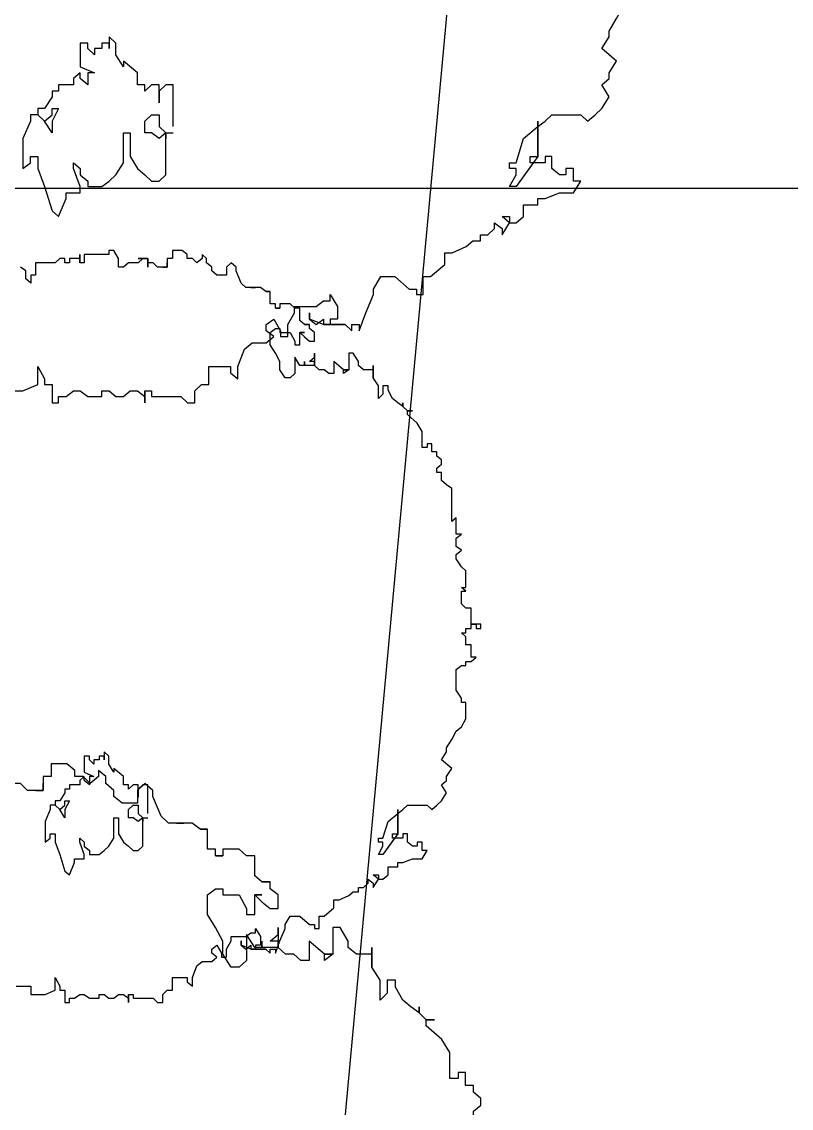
# Model space of a CAD drawing. Extents: x -30 to 1202, y 231 to 898.
# Drawn here: x 176.145 to 179.266, y 410.146 to 414.554 of the extents above; entities that cross this region are included whole.
import ezdxf

# ---------------------------------------------------------------- set-up
doc = ezdxf.new("R2010")
doc.units = 0
doc.header["$LTSCALE"] = 0.04
doc.layers.get('0').update_dxf_attribs({"linetype": 'CONTINUOUS'})
for name, color, linetype in [('0.5', 5, 'CONTINUOUS'), ('CONTORXXNP----00', 255, 'CONTINUOUS'), ('PISO', 1, 'CONTINUOUS'), ('PISOS', 1, 'CONTINUOUS')]:
    doc.layers.add(name, color=color, linetype=linetype)
doc.styles.get("Standard").update_dxf_attribs({"font": 'romans.shx'})

# ---------------------------------------------------------------- blocks, each defined once
blk = doc.blocks.new('ARB3')
at = {"color": 0}
for p, q in [((0.01356, 0.49132), (0.00775, 0.49132)), ((0.00775, 0.49132), (0.00775, 0.48517)), ((0.01356, 0.48517), (0.01356, 0.49132)), ((0.00775, 0.48517), (0.00775, 0.47825)), ((0.00775, 0.47825), (0.00775, 0.48517)), ((0.00775, 0.48517), (0.01356, 0.48517)), ((0.00775, 0.48517), (0.01356, 0.48517)), ((0.05813, 0.47825), (0.05232, 0.48517)), ((0.05232, 0.48517), (0.05232, 0.47825)), ((-0.06459, 0.47133), (-0.06976, 0.46518)), ((-0.04198, 0.47133), (-0.06459, 0.47133)), ((-0.03682, 0.47133), (-0.04198, 0.46518)), ((-0.04198, 0.46518), (-0.04198, 0.47133)), ((-0.03682, 0.46518), (-0.03682, 0.47133)), ((-0.01421, 0.47133), (-0.02002, 0.46518)), ((0.00775, 0.47825), (-0.01421, 0.47825)), ((-0.01421, 0.47825), (-0.01421, 0.47133)), ((0.01356, 0.47825), (0.00775, 0.47825)), ((0.01356, 0.47133), (0.01356, 0.47825)), ((0.01938, 0.47133), (0.01356, 0.47133)), ((0.02454, 0.47133), (0.01938, 0.46518)), ((0.01938, 0.46518), (0.01938, 0.47133)), ((0.03552, 0.47133), (0.02454, 0.47133)), ((0.05232, 0.47825), (0.03552, 0.47825)), ((0.03552, 0.47825), (0.03552, 0.47133)), ((0.05813, 0.47133), (0.05813, 0.47825)), ((0.0633, 0.47133), (0.05813, 0.47133)), ((0.0633, 0.46518), (0.0633, 0.47133)), ((0.13564, 0.47133), (0.11368, 0.47133)), ((0.11368, 0.47133), (0.11368, 0.46518)), ((0.14662, 0.46518), (0.13564, 0.47133)), ((-0.10851, 0.45826), (-0.11432, 0.46518)), ((-0.11432, 0.46518), (-0.11432, 0.45826)), ((-0.09236, 0.46518), (-0.09753, 0.45826)), ((-0.08655, 0.45826), (-0.09236, 0.46518)), ((-0.06976, 0.46518), (-0.08074, 0.45826)), ((-0.02002, 0.46518), (-0.03682, 0.46518)), ((0.06911, 0.45826), (0.0633, 0.46518)), ((0.10786, 0.46518), (0.09688, 0.45826)), ((0.11368, 0.46518), (0.10786, 0.46518)), ((0.15243, 0.45826), (0.14662, 0.46518)), ((-0.17568, 0.4521), (-0.18085, 0.44518)), ((-0.13112, 0.4521), (-0.17568, 0.4521)), ((-0.11432, 0.45826), (-0.13628, 0.45826)), ((-0.13628, 0.45826), (-0.13112, 0.4521)), ((-0.09753, 0.45826), (-0.10851, 0.45826)), ((-0.08074, 0.45826), (-0.08655, 0.45826)), ((0.09688, 0.45826), (0.06911, 0.45826)), ((0.16341, 0.4521), (0.15243, 0.45826)), ((0.17504, 0.44518), (0.16341, 0.4521)), ((0.20281, 0.4521), (0.19119, 0.43826)), ((0.21379, 0.44518), (0.20281, 0.4521)), ((-0.18085, 0.44518), (-0.18666, 0.43826)), ((0.18021, 0.44518), (0.17504, 0.44518)), ((0.19119, 0.43826), (0.18021, 0.44518)), ((0.21896, 0.44518), (0.21379, 0.44518)), ((0.22477, 0.43826), (0.21896, 0.44518)), ((0.23575, 0.44518), (0.22477, 0.43826)), ((0.24673, 0.43826), (0.23575, 0.44518)), ((-0.21444, 0.43826), (-0.21961, 0.43211)), ((-0.20863, 0.43826), (-0.21444, 0.43826)), ((-0.20346, 0.43211), (-0.20863, 0.43826)), ((-0.18666, 0.43826), (-0.19764, 0.43826)), ((-0.19764, 0.43826), (-0.19764, 0.43211)), ((0.25255, 0.43211), (0.24673, 0.43826)), ((-0.22542, 0.42519), (-0.2364, 0.42519)), ((-0.2364, 0.42519), (-0.2364, 0.41904)), ((-0.21961, 0.43211), (-0.22542, 0.43211)), ((-0.22542, 0.43211), (-0.22542, 0.42519)), ((-0.19764, 0.43211), (-0.20346, 0.43211)), ((0.25836, 0.42519), (0.25255, 0.43211)), ((0.25255, 0.41904), (0.25836, 0.42519)), ((-0.2364, 0.41904), (-0.23123, 0.41904)), ((-0.23123, 0.41904), (-0.23123, 0.41212)), ((0.25255, 0.39213), (0.25255, 0.41904)), ((0.32489, 0.41212), (0.31391, 0.41904)), ((0.31391, 0.41904), (0.31391, 0.41212)), ((-0.26417, 0.4052), (-0.2758, 0.39213)), ((-0.25319, 0.41212), (-0.26417, 0.4052)), ((-0.23123, 0.41212), (-0.25319, 0.41212)), ((0.31391, 0.41212), (0.30228, 0.41212)), ((0.30228, 0.41212), (0.30228, 0.4052)), ((0.30228, 0.4052), (0.30809, 0.4052)), ((0.30809, 0.4052), (0.30809, 0.39905)), ((0.32489, 0.39905), (0.32489, 0.41212)), ((-0.28097, 0.39213), (-0.28097, 0.39905)), ((-0.28097, 0.39905), (-0.28097, 0.39213)), ((0.30809, 0.39905), (0.30228, 0.39213)), ((0.33005, 0.38597), (0.32489, 0.39905)), ((-0.28097, 0.39213), (-0.28678, 0.38597)), ((-0.2758, 0.39213), (-0.28097, 0.39213)), ((0.25836, 0.38597), (0.25255, 0.39213)), ((0.30228, 0.39213), (0.2913, 0.39213)), ((0.2913, 0.39213), (0.2913, 0.38597)), ((-0.29195, 0.37905), (-0.29776, 0.37213)), ((-0.28678, 0.38597), (-0.29195, 0.38597)), ((-0.29195, 0.38597), (-0.28678, 0.38597)), ((-0.28678, 0.38597), (-0.29195, 0.37905)), ((0.26353, 0.37905), (0.25836, 0.38597)), ((0.2913, 0.37905), (0.25836, 0.37905)), ((0.25836, 0.37905), (0.2913, 0.37905)), ((0.27451, 0.36598), (0.26353, 0.37905)), ((0.2913, 0.38597), (0.29711, 0.38597)), ((0.2913, 0.37213), (0.2913, 0.37905)), ((0.2913, 0.37905), (0.31907, 0.35906)), ((0.29711, 0.38597), (0.29711, 0.37213)), ((0.33005, 0.37905), (0.33005, 0.38597)), ((0.33587, 0.37905), (0.33005, 0.37905)), ((0.33587, 0.36598), (0.33587, 0.37905)), ((-0.29776, 0.37213), (-0.30874, 0.36598)), ((0.29711, 0.37213), (0.2913, 0.37213)), ((-0.30874, 0.36598), (-0.31455, 0.36598)), ((-0.31455, 0.36598), (-0.31455, 0.35906)), ((-0.31455, 0.35906), (-0.30357, 0.35906)), ((-0.30357, 0.35906), (-0.29776, 0.35291)), ((0.29711, 0.35906), (0.27451, 0.36598)), ((0.29711, 0.35291), (0.29711, 0.35906)), ((0.30809, 0.35906), (0.30228, 0.35906)), ((0.30228, 0.35906), (0.30228, 0.35291)), ((0.31907, 0.35291), (0.30809, 0.35906)), ((0.31907, 0.35906), (0.31907, 0.35291)), ((0.34685, 0.36598), (0.33587, 0.36598)), ((0.35266, 0.35906), (0.34685, 0.36598)), ((0.35266, 0.35291), (0.35266, 0.35906)), ((-0.31455, 0.35291), (-0.32553, 0.34599)), ((-0.29776, 0.35291), (-0.31455, 0.35291)), ((0.30228, 0.35291), (0.29711, 0.35291)), ((0.35266, 0.35291), (0.34685, 0.34599)), ((0.34685, 0.34599), (0.34685, 0.35291)), ((0.34685, 0.35291), (0.35266, 0.35291)), ((0.36364, 0.34599), (0.35266, 0.35291)), ((-0.32553, 0.34599), (-0.34233, 0.34599)), ((-0.34233, 0.34599), (-0.33651, 0.34599)), ((-0.33651, 0.34599), (-0.33651, 0.33292)), ((0.35266, 0.33907), (0.35783, 0.34599)), ((0.35783, 0.34599), (0.36364, 0.34599)), ((-0.33651, 0.33292), (-0.34233, 0.32599)), ((0.35783, 0.33907), (0.35266, 0.33907)), ((0.36364, 0.33292), (0.35783, 0.33907)), ((0.36364, 0.32599), (0.36364, 0.33292)), ((-0.34749, 0.32599), (-0.35912, 0.31907)), ((-0.34233, 0.32599), (-0.34749, 0.32599)), ((0.36945, 0.32599), (0.36364, 0.32599)), ((0.36945, 0.31907), (0.36945, 0.32599)), ((-0.35912, 0.31907), (-0.35912, 0.31292)), ((0.37462, 0.31292), (0.36945, 0.31907)), ((-0.35912, 0.31292), (-0.33651, 0.31292)), ((-0.33651, 0.306), (-0.34749, 0.29293)), ((-0.33651, 0.31292), (-0.33651, 0.306)), ((-0.33651, 0.306), (-0.33651, 0.31292)), ((-0.33651, 0.31292), (-0.33135, 0.306)), ((-0.33135, 0.306), (-0.33651, 0.306)), ((0.38043, 0.29985), (0.37462, 0.31292)), ((0.38043, 0.29293), (0.38043, 0.29985)), ((-0.34749, 0.29293), (-0.33135, 0.29293)), ((-0.33135, 0.28601), (-0.33651, 0.27986)), ((-0.33135, 0.29293), (-0.33135, 0.28601)), ((0.39141, 0.29293), (0.38043, 0.29293)), ((0.40239, 0.27986), (0.39141, 0.29293)), ((-0.33651, 0.27986), (-0.33651, 0.27294)), ((0.40239, 0.27294), (0.40239, 0.27986)), ((-0.33651, 0.27294), (-0.34233, 0.26678)), ((0.41919, 0.27294), (0.40239, 0.27294)), ((0.41919, 0.26678), (0.41919, 0.27294)), ((-0.39206, 0.25986), (-0.39787, 0.25986)), ((-0.39787, 0.25986), (-0.39787, 0.25294)), ((-0.39787, 0.25294), (-0.39787, 0.25986)), ((-0.39787, 0.25986), (-0.39787, 0.25294)), ((-0.38689, 0.26678), (-0.39206, 0.25986)), ((-0.37527, 0.26678), (-0.38689, 0.26678)), ((-0.38108, 0.25294), (-0.37527, 0.25986)), ((-0.37527, 0.25986), (-0.37527, 0.26678)), ((-0.35331, 0.26678), (-0.35912, 0.26678)), ((-0.35912, 0.26678), (-0.34233, 0.26678)), ((-0.34749, 0.25986), (-0.35331, 0.26678)), ((-0.34233, 0.26678), (-0.34749, 0.26678)), ((-0.34749, 0.26678), (-0.34749, 0.25986)), ((-0.34233, 0.26678), (-0.34233, 0.25294)), ((0.40239, 0.24679), (0.41402, 0.25986)), ((0.41402, 0.25986), (0.41402, 0.26678)), ((0.41402, 0.26678), (0.41919, 0.26678)), ((-0.39787, 0.25294), (-0.40304, 0.24679)), ((-0.38689, 0.24679), (-0.38689, 0.25294)), ((-0.38689, 0.25294), (-0.38689, 0.24679)), ((-0.38689, 0.24679), (-0.38108, 0.25294)), ((-0.34233, 0.25294), (-0.34749, 0.25294)), ((-0.34749, 0.25294), (-0.34233, 0.25294)), ((-0.34233, 0.25294), (-0.34233, 0.24679)), ((-0.41983, 0.23987), (-0.42565, 0.23372)), ((-0.40304, 0.24679), (-0.41983, 0.24679)), ((-0.41983, 0.24679), (-0.41983, 0.23987)), ((-0.3701, 0.24679), (-0.38689, 0.24679)), ((-0.38689, 0.23372), (-0.37527, 0.23987)), ((-0.37527, 0.23987), (-0.3701, 0.23987)), ((-0.3701, 0.23987), (-0.3701, 0.24679)), ((-0.34233, 0.24679), (-0.35331, 0.23987)), ((-0.35331, 0.23987), (-0.33135, 0.23987)), ((-0.33135, 0.23987), (-0.32553, 0.23372)), ((0.40239, 0.23372), (0.40239, 0.24679)), ((-0.42565, 0.23372), (-0.42565, 0.21988)), ((-0.38689, 0.21988), (-0.38689, 0.23372)), ((-0.32553, 0.23372), (-0.32553, 0.2268)), ((0.41402, 0.2268), (0.40239, 0.23372)), ((-0.32553, 0.2268), (-0.33651, 0.21988)), ((0.41919, 0.2268), (0.41402, 0.2268)), ((0.43598, 0.21988), (0.41919, 0.2268)), ((-0.42565, 0.21988), (-0.41983, 0.21988)), ((-0.41983, 0.21373), (-0.42565, 0.21373)), ((-0.42565, 0.21373), (-0.42565, 0.20681)), ((-0.41983, 0.21988), (-0.41983, 0.21373)), ((-0.41983, 0.21373), (-0.41983, 0.21988)), ((-0.41983, 0.21988), (-0.41983, 0.21373)), ((-0.39206, 0.21373), (-0.39206, 0.21988)), ((-0.39206, 0.21988), (-0.38689, 0.21988)), ((-0.38689, 0.20681), (-0.39206, 0.21373)), ((-0.35912, 0.21373), (-0.3701, 0.20681)), ((-0.34749, 0.21988), (-0.35912, 0.21373)), ((-0.33651, 0.21988), (-0.34749, 0.21988)), ((0.45277, 0.21373), (0.43598, 0.21988)), ((0.44696, 0.20681), (0.44696, 0.21373)), ((0.44696, 0.21373), (0.45277, 0.21373)), ((-0.42565, 0.20681), (-0.44244, 0.20681)), ((-0.44244, 0.20681), (-0.44244, 0.20065)), ((-0.44244, 0.20065), (-0.44244, 0.20681)), ((-0.44244, 0.20681), (-0.44244, 0.20065)), ((-0.3701, 0.20681), (-0.38689, 0.20681)), ((0.44696, 0.20065), (0.45277, 0.20681)), ((0.45277, 0.20681), (0.44696, 0.20681)), ((-0.44244, 0.20065), (-0.44761, 0.19373)), ((-0.44761, 0.19373), (-0.44761, 0.18066)), ((0.41919, 0.18681), (0.43017, 0.19373)), ((0.43017, 0.19373), (0.44179, 0.19373)), ((0.44179, 0.19373), (0.44179, 0.18681)), ((0.44696, 0.18066), (0.44696, 0.20065)), ((-0.44761, 0.18066), (-0.44761, 0.18681)), ((-0.44761, 0.18681), (-0.44761, 0.17374)), ((0.425, 0.18681), (0.41919, 0.18681)), ((0.425, 0.18066), (0.425, 0.18681)), ((0.44179, 0.18681), (0.44696, 0.18681)), ((0.44696, 0.18681), (0.44696, 0.18066)), ((0.43017, 0.17374), (0.425, 0.18066)), ((0.44696, 0.18066), (0.44179, 0.16759)), ((0.44696, 0.17374), (0.44179, 0.18066)), ((0.44179, 0.18066), (0.44696, 0.18066)), ((-0.45342, 0.16759), (-0.47021, 0.16067)), ((-0.44761, 0.17374), (-0.45342, 0.16759)), ((0.43017, 0.15375), (0.43017, 0.17374)), ((0.44179, 0.16759), (0.43598, 0.16759)), ((0.43598, 0.16759), (0.44179, 0.16759)), ((0.44179, 0.16759), (0.44696, 0.17374)), ((-0.47538, 0.16067), (-0.48119, 0.15375)), ((-0.47021, 0.16067), (-0.47538, 0.16067)), ((-0.48119, 0.15375), (-0.47538, 0.1476)), ((-0.47538, 0.1476), (-0.4644, 0.1476)), ((-0.4644, 0.1476), (-0.4644, 0.13452)), ((0.43598, 0.15375), (0.43017, 0.15375)), ((0.44696, 0.1476), (0.43598, 0.15375)), ((0.45794, 0.1476), (0.44696, 0.1476)), ((0.45794, 0.14067), (0.45794, 0.1476)), ((0.44179, 0.13452), (0.45277, 0.14067)), ((0.45277, 0.14067), (0.45794, 0.14067)), ((-0.4644, 0.13452), (-0.47021, 0.1276)), ((0.44696, 0.1276), (0.44179, 0.13452)), ((0.45794, 0.13452), (0.45277, 0.1276)), ((0.46375, 0.1276), (0.45794, 0.13452)), ((-0.48701, 0.12068), (-0.49217, 0.11453)), ((-0.48119, 0.12068), (-0.48701, 0.12068)), ((-0.47538, 0.1276), (-0.48119, 0.12068)), ((-0.47021, 0.1276), (-0.47538, 0.1276)), ((0.45277, 0.1276), (0.44696, 0.1276)), ((0.46375, 0.11453), (0.46375, 0.1276)), ((-0.49217, 0.11453), (-0.48701, 0.11453)), ((-0.48701, 0.11453), (-0.48119, 0.10761)), ((0.46957, 0.10761), (0.46375, 0.11453)), ((-0.48119, 0.10761), (-0.48701, 0.10146)), ((-0.48701, 0.10146), (-0.48701, 0.09454)), ((0.48572, 0.10146), (0.46957, 0.10761)), ((0.49734, 0.10146), (0.48572, 0.10146)), ((0.49153, 0.09454), (0.49734, 0.10146)), ((-0.48701, 0.09454), (-0.49217, 0.09454)), ((0.48572, 0.07454), (0.48572, 0.09454)), ((0.48572, 0.09454), (0.49153, 0.09454)), ((-0.49799, 0.07454), (-0.48701, 0.07454)), ((-0.48701, 0.07454), (-0.48701, 0.06762)), ((0.50251, 0.07454), (0.48572, 0.07454)), ((0.50251, 0.06762), (0.50251, 0.07454)), ((-0.48701, 0.06762), (-0.47538, 0.06762)), ((-0.47538, 0.06762), (-0.48119, 0.06762)), ((-0.48119, 0.06762), (-0.47538, 0.06762)), ((-0.47538, 0.06762), (-0.47538, 0.06147)), ((-0.47538, 0.06147), (-0.47538, 0.06762)), ((-0.47538, 0.06762), (-0.47538, 0.05455)), ((0.50832, 0.06147), (0.50251, 0.06762)), ((0.5193, 0.06147), (0.50832, 0.06147)), ((0.5193, 0.05455), (0.5193, 0.06147)), ((-0.47538, 0.05455), (-0.48119, 0.0484)), ((-0.48119, 0.0484), (-0.48119, 0.04148)), ((0.51349, 0.0484), (0.5193, 0.05455)), ((0.51349, 0.02149), (0.51349, 0.0484)), ((-0.47538, 0.04148), (-0.48701, 0.04148)), ((-0.48701, 0.04148), (-0.48701, 0.02841)), ((-0.48119, 0.04148), (-0.47538, 0.04148)), ((0.26353, 0.04148), (0.22477, 0.04148)), ((0.22477, 0.04148), (0.22477, 0.03456)), ((0.26934, 0.03456), (0.26934, 0.04148)), ((-0.48701, 0.02841), (-0.48701, 0.03456)), ((-0.48701, 0.03456), (-0.48119, 0.02841)), ((-0.48119, 0.02841), (-0.48119, 0.01533)), ((0.22477, 0.03456), (0.23059, 0.02841)), ((0.24157, 0.02841), (0.22477, 0.02841)), ((0.22477, 0.02841), (0.22477, 0.02149)), ((0.23059, 0.02841), (0.24157, 0.02841)), ((0.25255, 0.02149), (0.25255, 0.02841)), ((0.25255, 0.02841), (0.26353, 0.02841)), ((0.26353, 0.02841), (0.26934, 0.03456)), ((0.30809, 0.03456), (0.26934, 0.03456)), ((0.26934, 0.03456), (0.27451, 0.02841)), ((0.26934, 0.03456), (0.27451, 0.03456)), ((0.27451, 0.03456), (0.26934, 0.03456)), ((0.27451, 0.02841), (0.26934, 0.02149)), ((0.31391, 0.02841), (0.30809, 0.03456)), ((0.31391, 0.02149), (0.31391, 0.02841)), ((0.22477, 0.02149), (0.23059, 0.01533)), ((0.25836, 0.01533), (0.25255, 0.02149)), ((0.26934, 0.02149), (0.26934, 0.01533)), ((0.30809, 0.01533), (0.31391, 0.02149)), ((0.50832, 0.01533), (0.50832, 0.02149)), ((0.50832, 0.02149), (0.51349, 0.02149)), ((-0.48119, 0.01533), (-0.47538, 0.00841)), ((0.23059, 0.01533), (0.22477, 0.01533)), ((0.22477, 0.01533), (0.22477, 0.00841)), ((0.26934, 0.01533), (0.25836, 0.01533)), ((0.30228, 0.00841), (0.30809, 0.01533)), ((0.50832, 0.00841), (0.51349, 0.01533)), ((0.5193, 0.01533), (0.50832, 0.01533)), ((0.51349, 0.01533), (0.5193, 0.01533)), ((-0.48701, 0.00149), (-0.49799, -0.00466)), ((-0.47538, 0.00149), (-0.48701, 0.00149)), ((-0.47538, 0.00841), (-0.47538, 0.00149)), ((0.21379, 0.00841), (0.20281, -0.00466)), ((0.22477, 0.00841), (0.21379, 0.00841)), ((0.26934, -0.00466), (0.26934, 0.00149)), ((0.26934, 0.00149), (0.2913, 0.00149)), ((0.2913, 0.00149), (0.30228, 0.00841)), ((0.50832, 0.00149), (0.50832, 0.00841)), ((0.51349, -0.00466), (0.50832, 0.00149)), ((0.20798, -0.00466), (0.197, -0.01158)), ((0.20281, -0.00466), (0.20798, -0.00466)), ((0.29711, -0.00466), (0.26934, -0.00466)), ((0.30809, -0.01158), (0.29711, -0.00466)), ((0.51349, -0.01158), (0.51349, -0.00466)), ((0.18602, -0.01158), (0.18021, -0.01773)), ((0.18021, -0.01773), (0.19119, -0.01773)), ((0.197, -0.01158), (0.18602, -0.01158)), ((0.19119, -0.01773), (0.18602, -0.01773)), ((0.18602, -0.01773), (0.18602, -0.02465)), ((0.31391, -0.01773), (0.30809, -0.01158)), ((0.31907, -0.02465), (0.31391, -0.01773)), ((0.50832, -0.01773), (0.51349, -0.01158)), ((0.50832, -0.02465), (0.50832, -0.01773)), ((0.18602, -0.02465), (0.19119, -0.02465)), ((0.19119, -0.02465), (0.19119, -0.03157)), ((0.31907, -0.03773), (0.31907, -0.02465)), ((0.51349, -0.02465), (0.50832, -0.02465)), ((0.51349, -0.03773), (0.51349, -0.02465)), ((0.19119, -0.03157), (0.197, -0.03157)), ((0.197, -0.03157), (0.19119, -0.03773)), ((0.20798, -0.04465), (0.21379, -0.03157)), ((0.21379, -0.03157), (0.21379, -0.03773)), ((-0.49217, -0.04465), (-0.48119, -0.04465)), ((-0.48119, -0.04465), (-0.48119, -0.0508)), ((0.19119, -0.03773), (0.18602, -0.03773)), ((0.18602, -0.03773), (0.18602, -0.04465)), ((0.18602, -0.04465), (0.20798, -0.04465)), ((0.21379, -0.03773), (0.22477, -0.03773)), ((0.21896, -0.04465), (0.21379, -0.04465)), ((0.21379, -0.04465), (0.21896, -0.0508)), ((0.22477, -0.03773), (0.21896, -0.04465)), ((0.29711, -0.0508), (0.30228, -0.04465)), ((0.31907, -0.04465), (0.30228, -0.0508)), ((0.30228, -0.04465), (0.30809, -0.04465)), ((0.30809, -0.04465), (0.31391, -0.03773)), ((0.31391, -0.03773), (0.31907, -0.03773)), ((0.32489, -0.04465), (0.31907, -0.04465)), ((0.32489, -0.05772), (0.32489, -0.04465)), ((0.50832, -0.04465), (0.51349, -0.03773)), ((0.50832, -0.0508), (0.50832, -0.04465)), ((-0.48119, -0.0508), (-0.49217, -0.0508)), ((-0.49217, -0.0508), (-0.48701, -0.0508)), ((-0.48701, -0.0508), (-0.48701, -0.06464)), ((0.21896, -0.0508), (0.22477, -0.0508)), ((0.22477, -0.0508), (0.22477, -0.06464)), ((0.30228, -0.0508), (0.29711, -0.0508)), ((0.51349, -0.05772), (0.50832, -0.0508)), ((0.33005, -0.05772), (0.32489, -0.05772)), ((0.34685, -0.06464), (0.33005, -0.05772)), ((0.51349, -0.06464), (0.51349, -0.05772)), ((-0.48701, -0.06464), (-0.48119, -0.06464)), ((-0.48119, -0.07079), (-0.48701, -0.07079)), ((-0.48701, -0.07079), (-0.48701, -0.07771)), ((-0.48119, -0.06464), (-0.48119, -0.07079)), ((0.22477, -0.06464), (0.23059, -0.06464)), ((0.23059, -0.06464), (0.23059, -0.07079)), ((0.23059, -0.07079), (0.23575, -0.07079)), ((0.23575, -0.07079), (0.24673, -0.07771)), ((0.24673, -0.07079), (0.24673, -0.06464)), ((0.24673, -0.06464), (0.25836, -0.07079)), ((0.25255, -0.07079), (0.24673, -0.07079)), ((0.25836, -0.07771), (0.25255, -0.07079)), ((0.25836, -0.07079), (0.26934, -0.07079)), ((0.26934, -0.07079), (0.25836, -0.07771)), ((0.31907, -0.07771), (0.34168, -0.07079)), ((0.34168, -0.07079), (0.34685, -0.06464)), ((0.50251, -0.07771), (0.50251, -0.07079)), ((0.50251, -0.07079), (0.5193, -0.07079)), ((0.5193, -0.06464), (0.51349, -0.06464)), ((0.5193, -0.07079), (0.5193, -0.06464)), ((-0.48701, -0.07771), (-0.48119, -0.08386)), ((0.24673, -0.07771), (0.24673, -0.08386)), ((0.25255, -0.08386), (0.25836, -0.07771)), ((0.25836, -0.07771), (0.25255, -0.08386)), ((0.30228, -0.08386), (0.31907, -0.07771)), ((0.48572, -0.08386), (0.49734, -0.07771)), ((0.49734, -0.07771), (0.50251, -0.07771)), ((-0.48119, -0.08386), (-0.48119, -0.11078)), ((0.24673, -0.08386), (0.25255, -0.08386)), ((0.25255, -0.08386), (0.25255, -0.09078)), ((0.25255, -0.09078), (0.25836, -0.09078)), ((0.25836, -0.09078), (0.27451, -0.0977)), ((0.2913, -0.09078), (0.2913, -0.08386)), ((0.2913, -0.08386), (0.30228, -0.08386)), ((0.29711, -0.09078), (0.2913, -0.09078)), ((0.30228, -0.0977), (0.29711, -0.09078)), ((0.50251, -0.08386), (0.48572, -0.08386)), ((0.50832, -0.0977), (0.50251, -0.08386)), ((0.27451, -0.0977), (0.30228, -0.0977)), ((0.50832, -0.11693), (0.50832, -0.0977)), ((-0.48119, -0.11078), (-0.4644, -0.11078)), ((-0.4644, -0.11078), (-0.4644, -0.11693)), ((-0.4644, -0.11693), (-0.45342, -0.11693)), ((-0.45342, -0.11693), (-0.45923, -0.12385)), ((0.49734, -0.13692), (0.49734, -0.11693)), ((0.49734, -0.11693), (0.50832, -0.11693)), ((-0.47021, -0.12385), (-0.47538, -0.13077)), ((-0.45923, -0.12385), (-0.47021, -0.12385))]:
    blk.add_line(p, q, dxfattribs=at)
for p, q in [((-0.49217, 0.09454), (-0.49799, 0.08762)), ((-0.49799, 0.08762), (-0.49799, 0.07454)), ((-0.49799, -0.00466), (-0.49799, -0.01158)), ((-0.49799, -0.01158), (-0.49217, -0.01158)), ((-0.49217, -0.01158), (-0.49217, -0.04465))]:
    blk.add_line(p, q)
at = {"layer": 'CONTORXXNP----00'}
for p, q in [((0.05232, 0.48517), (0.05232, 0.47825)), ((0.05813, 0.47825), (0.05232, 0.48517)), ((-0.06459, 0.47133), (-0.06976, 0.46518)), ((-0.04198, 0.47133), (-0.06459, 0.47133)), ((-0.04198, 0.46518), (-0.04198, 0.47133)), ((-0.03682, 0.47133), (-0.04198, 0.46518)), ((-0.03682, 0.46518), (-0.03682, 0.47133)), ((-0.01421, 0.47133), (-0.02002, 0.46518)), ((-0.01421, 0.47825), (-0.01421, 0.47133)), ((0.00775, 0.47825), (-0.01421, 0.47825)), ((0.01356, 0.47825), (0.00775, 0.47825)), ((0.01356, 0.47133), (0.01356, 0.47825)), ((0.01938, 0.47133), (0.01356, 0.47133)), ((0.01938, 0.46518), (0.01938, 0.47133)), ((0.02454, 0.47133), (0.01938, 0.46518)), ((0.03552, 0.47133), (0.02454, 0.47133)), ((0.03552, 0.47825), (0.03552, 0.47133)), ((0.05232, 0.47825), (0.03552, 0.47825)), ((0.05813, 0.47133), (0.05813, 0.47825)), ((0.0633, 0.47133), (0.05813, 0.47133)), ((0.0633, 0.46518), (0.0633, 0.47133)), ((0.11368, 0.47133), (0.11368, 0.46518)), ((0.13564, 0.47133), (0.11368, 0.47133)), ((0.14662, 0.46518), (0.13564, 0.47133)), ((-0.11432, 0.46518), (-0.11432, 0.45826)), ((-0.10851, 0.45826), (-0.11432, 0.46518)), ((-0.09236, 0.46518), (-0.09753, 0.45826)), ((-0.08655, 0.45826), (-0.09236, 0.46518)), ((-0.06976, 0.46518), (-0.08074, 0.45826)), ((-0.02002, 0.46518), (-0.03682, 0.46518)), ((0.06911, 0.45826), (0.0633, 0.46518)), ((0.10786, 0.46518), (0.09688, 0.45826)), ((0.11368, 0.46518), (0.10786, 0.46518)), ((0.15243, 0.45826), (0.14662, 0.46518)), ((-0.17568, 0.4521), (-0.18085, 0.44518)), ((-0.13112, 0.4521), (-0.17568, 0.4521)), ((-0.13628, 0.45826), (-0.13112, 0.4521)), ((-0.11432, 0.45826), (-0.13628, 0.45826)), ((-0.09753, 0.45826), (-0.10851, 0.45826)), ((-0.08074, 0.45826), (-0.08655, 0.45826)), ((0.09688, 0.45826), (0.06911, 0.45826)), ((0.16341, 0.4521), (0.15243, 0.45826)), ((0.17504, 0.44518), (0.16341, 0.4521)), ((0.20281, 0.4521), (0.19119, 0.43826)), ((0.21379, 0.44518), (0.20281, 0.4521)), ((-0.18085, 0.44518), (-0.18666, 0.43826)), ((0.18021, 0.44518), (0.17504, 0.44518)), ((0.19119, 0.43826), (0.18021, 0.44518)), ((0.21896, 0.44518), (0.21379, 0.44518)), ((0.22477, 0.43826), (0.21896, 0.44518)), ((0.23575, 0.44518), (0.22477, 0.43826)), ((0.24673, 0.43826), (0.23575, 0.44518)), ((-0.21444, 0.43826), (-0.21961, 0.43211)), ((-0.20863, 0.43826), (-0.21444, 0.43826)), ((-0.20346, 0.43211), (-0.20863, 0.43826)), ((-0.19764, 0.43826), (-0.19764, 0.43211)), ((-0.18666, 0.43826), (-0.19764, 0.43826)), ((0.25255, 0.43211), (0.24673, 0.43826)), ((-0.2364, 0.42519), (-0.2364, 0.41904)), ((-0.22542, 0.42519), (-0.2364, 0.42519)), ((-0.22542, 0.43211), (-0.22542, 0.42519)), ((-0.21961, 0.43211), (-0.22542, 0.43211)), ((-0.19764, 0.43211), (-0.20346, 0.43211)), ((0.25836, 0.42519), (0.25255, 0.43211)), ((0.25255, 0.41904), (0.25836, 0.42519)), ((-0.2364, 0.41904), (-0.23123, 0.41904)), ((-0.23123, 0.41904), (-0.23123, 0.41212)), ((0.25255, 0.39213), (0.25255, 0.41904)), ((0.31391, 0.41904), (0.31391, 0.41212)), ((0.32489, 0.41212), (0.31391, 0.41904)), ((-0.26417, 0.4052), (-0.2758, 0.39213)), ((-0.25319, 0.41212), (-0.26417, 0.4052)), ((-0.23123, 0.41212), (-0.25319, 0.41212)), ((0.30228, 0.41212), (0.30228, 0.4052)), ((0.31391, 0.41212), (0.30228, 0.41212)), ((0.30228, 0.4052), (0.30809, 0.4052)), ((0.30809, 0.4052), (0.30809, 0.39905)), ((0.32489, 0.39905), (0.32489, 0.41212)), ((0.30809, 0.39905), (0.30228, 0.39213)), ((0.33005, 0.38597), (0.32489, 0.39905)), ((-0.28097, 0.39213), (-0.28678, 0.38597)), ((-0.2758, 0.39213), (-0.28097, 0.39213)), ((0.25836, 0.38597), (0.25255, 0.39213)), ((0.2913, 0.39213), (0.2913, 0.38597)), ((0.30228, 0.39213), (0.2913, 0.39213)), ((-0.29195, 0.37905), (-0.29776, 0.37213)), ((-0.28678, 0.38597), (-0.29195, 0.37905)), ((0.26353, 0.37905), (0.25836, 0.38597)), ((0.27451, 0.36598), (0.26353, 0.37905)), ((0.2913, 0.38597), (0.29711, 0.38597)), ((0.29711, 0.38597), (0.29711, 0.37487)), ((0.33005, 0.37905), (0.33005, 0.38597)), ((0.33587, 0.37905), (0.33005, 0.37905)), ((0.33587, 0.36598), (0.33587, 0.37905)), ((-0.29776, 0.37213), (-0.30874, 0.36598)), ((0.29711, 0.37487), (0.31907, 0.35906)), ((-0.31455, 0.36598), (-0.31455, 0.35906)), ((-0.30874, 0.36598), (-0.31455, 0.36598)), ((-0.31455, 0.35906), (-0.30357, 0.35906)), ((-0.30357, 0.35906), (-0.29776, 0.35291)), ((0.29711, 0.35906), (0.27451, 0.36598)), ((0.29711, 0.35291), (0.29711, 0.35906)), ((0.30228, 0.35906), (0.30228, 0.35291)), ((0.30809, 0.35906), (0.30228, 0.35906)), ((0.31907, 0.35291), (0.30809, 0.35906)), ((0.31907, 0.35906), (0.31907, 0.35291)), ((0.34685, 0.36598), (0.33587, 0.36598)), ((0.35266, 0.35906), (0.34685, 0.36598)), ((0.35266, 0.35291), (0.35266, 0.35906)), ((-0.31455, 0.35291), (-0.32553, 0.34599)), ((-0.29776, 0.35291), (-0.31455, 0.35291)), ((0.30228, 0.35291), (0.29711, 0.35291)), ((0.36364, 0.34599), (0.35266, 0.35291)), ((-0.33651, 0.34599), (-0.32553, 0.34599)), ((-0.33651, 0.34599), (-0.33651, 0.33292)), ((0.35266, 0.33907), (0.35783, 0.34599)), ((0.35783, 0.34599), (0.36364, 0.34599)), ((-0.33651, 0.33292), (-0.34233, 0.32599)), ((0.35783, 0.33907), (0.35266, 0.33907)), ((0.36364, 0.33292), (0.35783, 0.33907)), ((0.36364, 0.32599), (0.36364, 0.33292)), ((-0.34749, 0.32599), (-0.35912, 0.31907)), ((-0.34233, 0.32599), (-0.34749, 0.32599)), ((0.36945, 0.32599), (0.36364, 0.32599)), ((0.36945, 0.31907), (0.36945, 0.32599)), ((-0.35912, 0.31907), (-0.35912, 0.31292)), ((0.37462, 0.31292), (0.36945, 0.31907)), ((-0.35912, 0.31292), (-0.33651, 0.31292)), ((-0.33651, 0.306), (-0.34749, 0.29293)), ((-0.33651, 0.306), (-0.33651, 0.31292)), ((-0.33651, 0.31292), (-0.33651, 0.306)), ((0.38043, 0.29985), (0.37462, 0.31292)), ((0.38043, 0.29293), (0.38043, 0.29985)), ((-0.34749, 0.29293), (-0.33135, 0.29293)), ((-0.33135, 0.28601), (-0.33651, 0.27986)), ((-0.33135, 0.29293), (-0.33135, 0.28601)), ((0.39141, 0.29293), (0.38043, 0.29293)), ((0.40239, 0.27986), (0.39141, 0.29293)), ((-0.33651, 0.27986), (-0.33651, 0.27294)), ((0.40239, 0.27294), (0.40239, 0.27986)), ((-0.33651, 0.27294), (-0.34233, 0.26678)), ((0.41919, 0.27294), (0.40239, 0.27294)), ((0.41919, 0.26678), (0.41919, 0.27294)), ((-0.39787, 0.25986), (-0.39787, 0.25294)), ((-0.39787, 0.25294), (-0.39787, 0.25986)), ((-0.39787, 0.25986), (-0.39787, 0.25294)), ((-0.39206, 0.25986), (-0.39787, 0.25986)), ((-0.38689, 0.26678), (-0.39206, 0.25986)), ((-0.37527, 0.26678), (-0.38689, 0.26678)), ((-0.38108, 0.25294), (-0.37527, 0.25986)), ((-0.37527, 0.25986), (-0.37527, 0.26678)), ((-0.34233, 0.26678), (-0.34233, 0.25294)), ((0.40239, 0.24679), (0.41402, 0.25986)), ((0.41402, 0.26678), (0.41919, 0.26678)), ((0.41402, 0.25986), (0.41402, 0.26678)), ((-0.39787, 0.25294), (-0.40304, 0.24679)), ((-0.38689, 0.24679), (-0.38108, 0.25294)), ((-0.34233, 0.25294), (-0.34233, 0.24679)), ((-0.41983, 0.23987), (-0.42565, 0.23372)), ((-0.41983, 0.24679), (-0.41983, 0.23987)), ((-0.40304, 0.24679), (-0.41983, 0.24679)), ((-0.3701, 0.24679), (-0.38689, 0.24679)), ((-0.38689, 0.23372), (-0.37527, 0.23987)), ((-0.37527, 0.23987), (-0.3701, 0.23987)), ((-0.3701, 0.23987), (-0.3701, 0.24679)), ((-0.34233, 0.24679), (-0.35331, 0.23987)), ((-0.35331, 0.23987), (-0.33135, 0.23987)), ((-0.33135, 0.23987), (-0.32553, 0.23372)), ((0.40239, 0.23372), (0.40239, 0.24679)), ((-0.42565, 0.23372), (-0.42565, 0.21988)), ((-0.38689, 0.21988), (-0.38689, 0.23372)), ((-0.32553, 0.23372), (-0.32553, 0.2268)), ((0.41402, 0.2268), (0.40239, 0.23372)), ((-0.32553, 0.2268), (-0.33651, 0.21988)), ((0.41919, 0.2268), (0.41402, 0.2268)), ((0.43598, 0.21988), (0.41919, 0.2268)), ((-0.42565, 0.21988), (-0.41983, 0.21988)), ((-0.42565, 0.21373), (-0.42565, 0.20681)), ((-0.41983, 0.21373), (-0.42565, 0.21373)), ((-0.41983, 0.21988), (-0.41983, 0.21373)), ((-0.41983, 0.21373), (-0.41983, 0.21988)), ((-0.41983, 0.21988), (-0.41983, 0.21373)), ((-0.39206, 0.21988), (-0.38689, 0.21988)), ((-0.39206, 0.21373), (-0.39206, 0.21988)), ((-0.38689, 0.20681), (-0.39206, 0.21373)), ((-0.35912, 0.21373), (-0.3701, 0.20681)), ((-0.34749, 0.21988), (-0.35912, 0.21373)), ((-0.33651, 0.21988), (-0.34749, 0.21988)), ((0.45277, 0.21373), (0.43598, 0.21988)), ((0.44696, 0.21373), (0.45277, 0.21373)), ((0.44696, 0.20681), (0.44696, 0.21373)), ((-0.44244, 0.20681), (-0.44244, 0.20065)), ((-0.44244, 0.20065), (-0.44244, 0.20681)), ((-0.44244, 0.20681), (-0.44244, 0.20065)), ((-0.42565, 0.20681), (-0.44244, 0.20681)), ((-0.3701, 0.20681), (-0.38689, 0.20681)), ((0.45277, 0.20681), (0.44696, 0.20681)), ((0.44696, 0.20065), (0.45277, 0.20681)), ((-0.44244, 0.20065), (-0.44761, 0.19373)), ((-0.44761, 0.19373), (-0.44761, 0.18066)), ((0.41919, 0.18681), (0.43017, 0.19373)), ((0.43017, 0.19373), (0.44179, 0.19373)), ((0.44179, 0.19373), (0.44179, 0.18681)), ((0.44696, 0.20065), (0.44696, 0.18681)), ((-0.44761, 0.18681), (-0.44761, 0.17374)), ((-0.44761, 0.18066), (-0.44761, 0.18681)), ((0.425, 0.18681), (0.41919, 0.18681)), ((0.425, 0.18066), (0.425, 0.18681)), ((0.44179, 0.18681), (0.44696, 0.18681)), ((0.43017, 0.17374), (0.425, 0.18066)), ((-0.45342, 0.16759), (-0.47021, 0.16067)), ((-0.44761, 0.17374), (-0.45342, 0.16759)), ((0.43017, 0.15375), (0.43017, 0.17374)), ((-0.47538, 0.16067), (-0.48119, 0.15375)), ((-0.47021, 0.16067), (-0.47538, 0.16067)), ((-0.48119, 0.15375), (-0.47538, 0.1476)), ((-0.47538, 0.1476), (-0.4644, 0.1476)), ((-0.4644, 0.1476), (-0.4644, 0.13452)), ((0.43598, 0.15375), (0.43017, 0.15375)), ((0.44696, 0.1476), (0.43598, 0.15375)), ((0.45794, 0.1476), (0.44696, 0.1476)), ((0.45794, 0.14067), (0.45794, 0.1476)), ((0.44179, 0.13452), (0.45277, 0.14067)), ((0.45277, 0.14067), (0.45794, 0.14067)), ((-0.4644, 0.13452), (-0.47021, 0.1276)), ((0.44696, 0.1276), (0.44179, 0.13452)), ((0.45794, 0.13452), (0.45277, 0.1276)), ((0.46375, 0.1276), (0.45794, 0.13452)), ((-0.48701, 0.12068), (-0.49217, 0.11453)), ((-0.48119, 0.12068), (-0.48701, 0.12068)), ((-0.47538, 0.1276), (-0.48119, 0.12068)), ((-0.47021, 0.1276), (-0.47538, 0.1276)), ((0.45277, 0.1276), (0.44696, 0.1276)), ((0.46375, 0.11453), (0.46375, 0.1276)), ((-0.49217, 0.11453), (-0.48701, 0.11453)), ((-0.48701, 0.11453), (-0.48119, 0.10761)), ((0.46957, 0.10761), (0.46375, 0.11453)), ((-0.48119, 0.10761), (-0.48701, 0.10146)), ((-0.48701, 0.10146), (-0.48701, 0.09454)), ((0.48572, 0.10146), (0.46957, 0.10761)), ((0.49734, 0.10146), (0.48572, 0.10146)), ((0.49153, 0.09454), (0.49734, 0.10146)), ((-0.49217, 0.09454), (-0.49799, 0.08762)), ((-0.48701, 0.09454), (-0.49217, 0.09454)), ((0.48572, 0.09454), (0.49153, 0.09454)), ((0.48572, 0.07454), (0.48572, 0.09454)), ((-0.49799, 0.08762), (-0.49799, 0.07454)), ((-0.49799, 0.07454), (-0.48701, 0.07454)), ((-0.48701, 0.07454), (-0.48701, 0.06762)), ((0.50251, 0.07454), (0.48572, 0.07454)), ((0.50251, 0.06762), (0.50251, 0.07454)), ((-0.48701, 0.06762), (-0.47538, 0.06762)), ((-0.48119, 0.06762), (-0.47538, 0.06762)), ((-0.47538, 0.06762), (-0.48119, 0.06762)), ((-0.47538, 0.06762), (-0.47538, 0.05455)), ((-0.47538, 0.06147), (-0.47538, 0.06762)), ((-0.47538, 0.06762), (-0.47538, 0.06147)), ((0.50832, 0.06147), (0.50251, 0.06762)), ((0.5193, 0.06147), (0.50832, 0.06147)), ((0.5193, 0.05455), (0.5193, 0.06147)), ((-0.47538, 0.05455), (-0.48119, 0.0484)), ((-0.48119, 0.0484), (-0.48119, 0.04148)), ((0.51349, 0.0484), (0.5193, 0.05455)), ((0.51349, 0.02149), (0.51349, 0.0484)), ((-0.48701, 0.04148), (-0.48119, 0.04148)), ((-0.48701, 0.03456), (-0.48701, 0.04148)), ((-0.48701, 0.03456), (-0.48119, 0.02841)), ((-0.48119, 0.02841), (-0.48119, 0.01533)), ((0.50832, 0.02149), (0.51349, 0.02149)), ((0.50832, 0.01533), (0.50832, 0.02149)), ((-0.48119, 0.01533), (-0.47538, 0.00841)), ((0.50832, 0.01533), (0.51349, 0.01533)), ((0.50832, 0.00841), (0.51349, 0.01533)), ((-0.48701, 0.00149), (-0.49799, -0.00466)), ((-0.47538, 0.00149), (-0.48701, 0.00149)), ((-0.47538, 0.00841), (-0.47538, 0.00149)), ((0.50832, 0.00149), (0.50832, 0.00841)), ((0.51349, -0.00466), (0.50832, 0.00149)), ((-0.49799, -0.00466), (-0.49799, -0.01158)), ((0.51349, -0.01158), (0.51349, -0.00466)), ((-0.49799, -0.01158), (-0.49217, -0.01158)), ((-0.49217, -0.01158), (-0.49217, -0.04465)), ((0.50832, -0.01773), (0.51349, -0.01158)), ((0.50832, -0.02465), (0.50832, -0.01773)), ((0.51349, -0.02465), (0.50832, -0.02465)), ((0.51349, -0.03773), (0.51349, -0.02465)), ((-0.49217, -0.04465), (-0.48119, -0.04465)), ((-0.48119, -0.04465), (-0.48119, -0.0508)), ((0.50832, -0.04465), (0.51349, -0.03773)), ((0.50832, -0.0508), (0.50832, -0.04465)), ((-0.48701, -0.0508), (-0.48119, -0.0508)), ((-0.48701, -0.0508), (-0.48701, -0.06464)), ((0.51349, -0.05772), (0.50832, -0.0508)), ((0.51349, -0.06464), (0.51349, -0.05772)), ((-0.48701, -0.06464), (-0.48119, -0.06464)), ((-0.48701, -0.07079), (-0.48701, -0.07771)), ((-0.48119, -0.07079), (-0.48701, -0.07079)), ((-0.48119, -0.06464), (-0.48119, -0.07079)), ((0.50251, -0.07079), (0.5193, -0.07079)), ((0.50251, -0.07771), (0.50251, -0.07079)), ((0.5193, -0.06464), (0.51349, -0.06464)), ((0.5193, -0.07079), (0.5193, -0.06464)), ((-0.48701, -0.07771), (-0.48119, -0.08386)), ((0.48572, -0.08386), (0.49734, -0.07771)), ((0.49734, -0.07771), (0.50251, -0.07771)), ((-0.48119, -0.08386), (-0.48119, -0.11078)), ((0.50251, -0.08386), (0.48572, -0.08386)), ((0.50832, -0.0977), (0.50251, -0.08386)), ((0.50832, -0.11693), (0.50832, -0.0977)), ((-0.48119, -0.11078), (-0.4644, -0.11078)), ((-0.4644, -0.11078), (-0.4644, -0.11693)), ((-0.4644, -0.11693), (-0.45342, -0.11693)), ((-0.45342, -0.11693), (-0.45923, -0.12385)), ((0.49734, -0.11693), (0.50832, -0.11693)), ((0.49734, -0.13692), (0.49734, -0.11693)), ((-0.47021, -0.12385), (-0.47538, -0.13077)), ((-0.45923, -0.12385), (-0.47021, -0.12385))]:
    blk.add_line(p, q, dxfattribs=at)
at = {"flags": 11}
blk.add_attdef('CENTROIDE', (-0.11141, -0.03295), '', height=0.05039, dxfattribs=at)

msp = doc.modelspace()

# ---------------------------------------------------------------- linework, layer by layer
at = {"layer": '0.5'}
msp.add_arc((241.6448, 369.3595), 80.5866, 170.557845, 170.557845, dxfattribs=at)
at = {"layer": 'PISOS'}
msp.add_line((179.152, 428.5531), (173.5593, 367.7138), dxfattribs=at)
at = {"layer": 'PISOS', "color": 5}
msp.add_line((174.2027, 413.8784), (190.6804, 413.8784), dxfattribs=at)

# ---------------------------------------------------------------- block references
at = {"layer": 'PISO', "rotation": 270}
for p, xscale, yscale, zscale in [((176.578, 415.2826), 4.378945669778627, 4.378945669778627, 4.378945669778627), ((176.5328, 412.1328), 3, 3, 3), ((175.908, 409.1589), 4.78921056554956, 4.78921056554956, 4.78921056554956)]:
    msp.add_blockref('ARB3', p, dxfattribs=dict(at, xscale=xscale, yscale=yscale, zscale=zscale))

doc.saveas('drawing.dxf')
